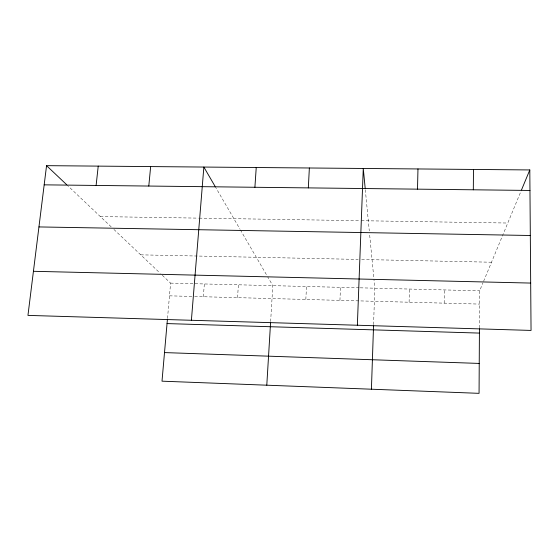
<?xml version="1.0" encoding="UTF-8"?>
<svg xmlns="http://www.w3.org/2000/svg" width="559" height="559" viewBox="0 0 559 559"><rect width="100%" height="100%" fill="white"/><g stroke="black" fill="none" stroke-linecap="round" stroke-linejoin="round"><path stroke-width="0.42" stroke-dasharray="2.79 2.1" d="M479.44 327.965L479.65 290.799L482.941 282.875M444.174 303.146L444.377 289.918M409.104 302.216L409.426 289.052M373.58 324.667L374.803 288.192L373.964 279.493M339.935 300.372L340.494 287.34M305.829 299.463L306.493 286.494M270.633 321.607L272.806 285.656L267.761 276.978M237.526 297.647L238.42 284.804M203.343 296.738L204.349 283.958M167.504 318.378L170.593 283.12L161.453 274.462M483.598 281.296L521.568 189.794M100.327 216.571L198.34 218.129M199.207 218.143L360.464 220.7M361.338 220.707L507.775 223.034M140.735 254.841L358.2 259.418M361.659 259.488L491.508 262.22M170.593 283.12L359.36 287.808M360.22 287.829L479.65 290.799M169.482 295.837L193.791 296.487M194.665 296.508L479.573 304.089M66.542 184.575L111.444 227.101M113.917 229.442L160.216 273.288M215.033 186.28L239.951 229.134M240.384 229.882L267.342 276.251M365.32 189.739L369.289 230.923M369.695 235.136L373.796 277.774"/><path stroke-width="0.84" d="M479.433 328.818L479.063 393.34L162.005 381.175L167.427 319.245M473.319 189.801L473.48 169.44M417.51 189.152L417.971 168.951M371.421 389.211L373.552 325.534M357.362 325.233L363.273 168.462L365.153 188.006M308.323 187.894L309.365 167.986M266.79 385.193L270.584 322.459M254.904 187.279L256.232 167.518M191.395 320.279L203.853 167.05L215.033 186.28M148.792 186.049L150.657 166.582M96.106 185.441L98.23 166.114M46.558 165.66L27.95 315.395L531.05 330.425L529.806 169.943L46.558 165.66L66.542 184.575M521.568 189.794L529.806 169.943M44.175 184.84L529.967 190.451M38.948 226.926L530.316 235.493M33.428 271.297L530.687 283.071M167.05 323.584L479.405 333.087M164.507 352.589L479.231 363.427"/></g></svg>
